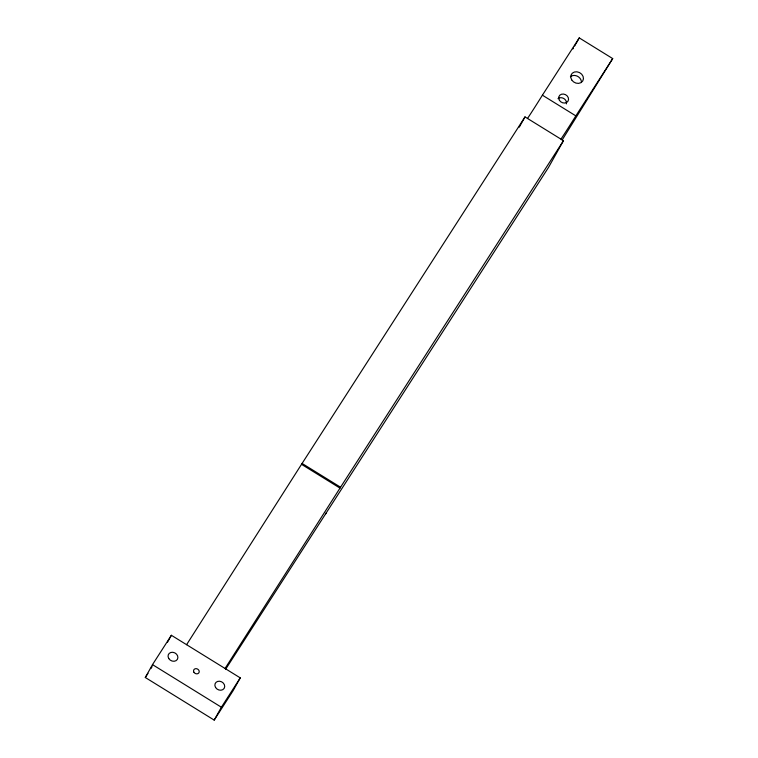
<?xml version="1.0" encoding="UTF-8"?>
<svg xmlns="http://www.w3.org/2000/svg" width="758" height="758" viewBox="0 0 758 758"><rect width="100%" height="100%" fill="white"/><g stroke="black" fill="none" stroke-linecap="round" stroke-linejoin="round"><path stroke-width="1.14" d="M145.299 677.5L152.5 664.624L171.374 635.28L240.258 677.879L233.066 690.756L214.192 720.1L145.299 677.5L147.999 673.312M167.499 642.215L171.374 635.28M186.591 644.688L302.091 463.441L525 116.912L563.459 140.694L548.546 167.376L225.496 669.466M519.268 127.173L525 116.912M562.161 139.974L612.701 58.584L579.254 37.9L576.023 43.68M325.646 513.896L326.158 512.976M225.05 668.471L340.55 487.223L563.459 140.694M214.192 720.1L221.383 707.223L240.258 677.879M575.616 44.39L574.64 46.049M572.896 48.948L573.512 47.934M150.87 668.613L152.093 666.708M527.511 118.466A43.67 1.222 -58.3 0 0 542.406 95.186L579.254 37.9M560.948 139.14A43.67 1.222 -58.3 0 0 575.843 115.87L612.701 58.584M542.406 95.186L575.843 115.87M302.091 463.441L340.55 487.223M301.58 464.36L340.039 488.143M152.5 664.624L221.383 707.223M570.414 76.7A6.585 5.562 29.2 0 1 577.302 76.17A6.585 5.562 29.2 0 1 581.405 81.921M557.973 98.682A5.117 4.321 29.2 0 1 563.905 98.587A5.117 4.321 29.2 0 1 566.368 103.874M215.594 687.525A5.117 4.321 29.2 0 0 224.131 688.416A5.117 4.321 29.2 0 0 219.64 681.234A5.117 4.321 29.2 0 0 215.594 687.525M168.778 658.579A5.117 4.321 29.2 0 0 177.315 659.46A5.117 4.321 29.2 0 0 172.824 652.287A5.117 4.321 29.2 0 0 168.778 658.579M193.963 672.289A2.947 2.492 29.2 0 0 198.89 672.801A2.947 2.492 29.2 0 0 196.294 668.66A2.947 2.492 29.2 0 0 193.963 672.289M571.693 79.903A6.585 5.562 29.2 0 0 582.703 81.049A6.585 5.562 29.2 0 0 576.914 71.802A6.585 5.562 29.2 0 0 571.693 79.903M559.423 100.34A5.117 4.321 29.2 0 0 567.969 101.231A5.117 4.321 29.2 0 0 563.469 94.049A5.117 4.321 29.2 0 0 559.423 100.34"/></g></svg>
